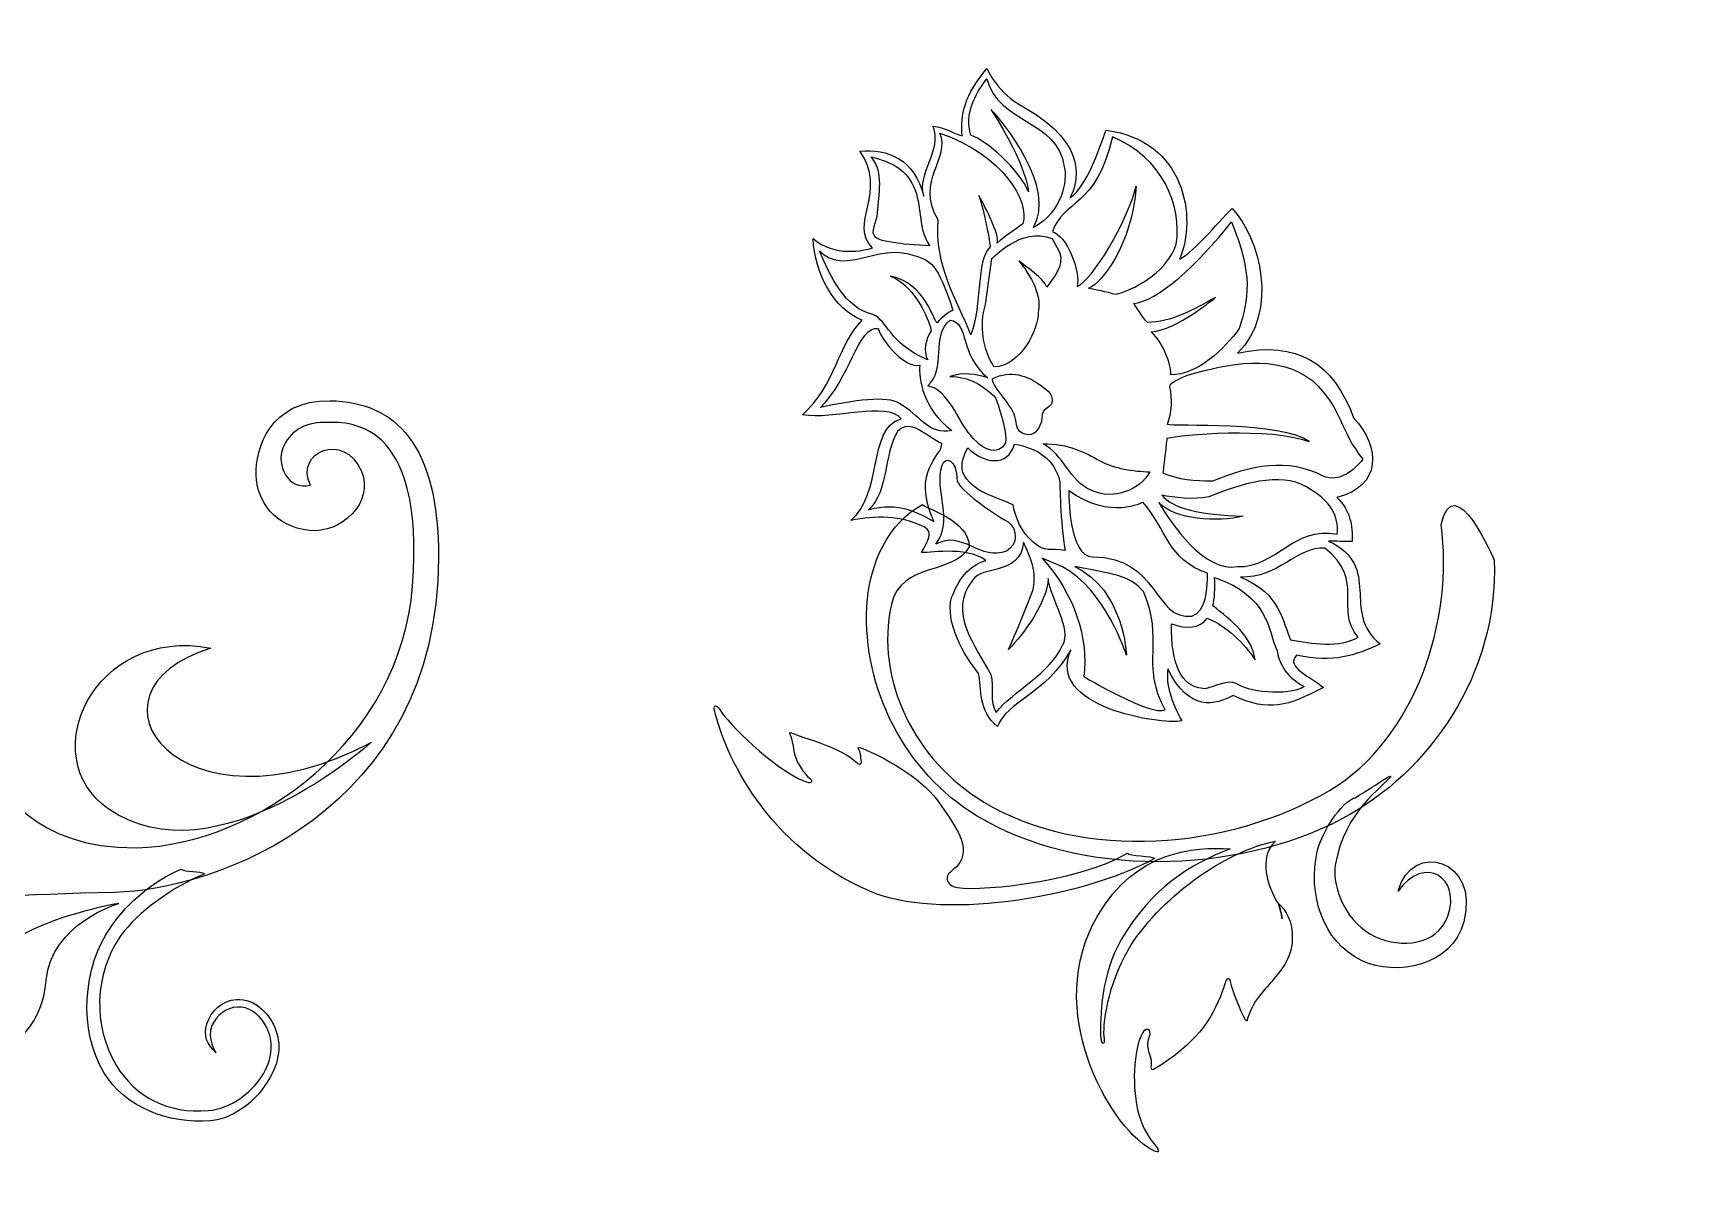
# Model space of a CAD drawing. Header units: millimetres. Extents: x -106 to 106, y -106 to 106.
# Drawn here: x -21.13 to 18.78, y 41.07 to 68.58 of the extents above; entities that cross this region are included whole.
import ezdxf

# ---------------------------------------------------------------- set-up
doc = ezdxf.new("R2010")
doc.units = ezdxf.units.MM
doc.header["$MEASUREMENT"] = 0
doc.layers.add('layer 1', color=7, linetype='Continuous')

msp = doc.modelspace()

# ---------------------------------------------------------------- linework, layer by layer
at = {"layer": 'layer 1', "color": 7}
for points, knots in [([(105.6569, -105.6569), (105.6569, -105.6569), (-106.0097, -105.6569), (-106.0097, -105.6569), (-106.0097, -105.6569), (-106.0097, -105.6569), (-106.0097, 106.0097), (-106.0097, 106.0097), (-106.0097, 106.0097), (-106.0097, 106.0097), (105.6569, 106.0097), (105.6569, 106.0097), (105.6569, 106.0097), (105.6569, 106.0097), (105.6569, -105.6569), (105.6569, -105.6569)], [0, 0, 0, 0, 0.2, 0.2, 0.2, 0.2, 0.4, 0.4, 0.4, 0.4, 0.6, 0.6, 0.6, 0.6, 1, 1, 1, 1]), ([(3.742, 65.3541), (3.5746, 66.5046), (2.1407, 66.3955), (1.8748, 67.4804), (1.8748, 67.4804), (1.5733, 67.0933), (1.337, 66.625), (1.4834, 66.1193), (1.4834, 66.1193), (1.8675, 65.9904), (2.6647, 65.2793), (2.8759, 64.7521), (2.8759, 64.7521), (2.8759, 64.7521), (2.8684, 65.3417), (1.9705, 66.737), (1.9705, 66.737), (2.2393, 66.4882), (3.5725, 64.8337), (2.9958, 63.8875), (2.9958, 63.8875), (3.7127, 64.2823), (3.8092, 65.0206), (3.742, 65.3541)], [0, 0, 0, 0, 0.1428571, 0.1428571, 0.1428571, 0.1428572, 0.2857143, 0.2857143, 0.2857143, 0.2857143, 0.4285714, 0.4285714, 0.4285714, 0.4285714, 0.5714286, 0.5714286, 0.5714286, 0.5714286, 0.7142857, 0.7142857, 0.7142857, 0.7142857, 1, 1, 1, 1]), ([(2.7412, 63.9812), (2.9035, 64.5243), (2.2868, 65.6226), (0.7379, 66.1687), (0.7379, 66.1687), (1.0218, 65.5475), (0.1291, 65.0404), (0.6952, 64.0782), (0.6952, 64.0782), (0.6142, 62.978), (1.1482, 62.125), (1.491, 61.3049), (1.491, 61.3049), (1.7697, 62.0666), (1.5992, 63.0629), (1.9533, 63.4214), (1.9533, 63.4214), (1.9613, 63.4848), (1.7993, 64.3175), (1.6839, 64.6609), (1.6839, 64.6609), (1.8441, 64.3543), (2.1838, 63.7344), (2.1238, 63.5153), (2.1238, 63.5153), (2.3202, 63.6915), (2.5359, 63.8231), (2.7412, 63.9812)], [0, 0, 0, 0, 0.25, 0.25, 0.25, 0.25, 0.375, 0.375, 0.375, 0.375, 0.5, 0.5, 0.5, 0.5, 0.625, 0.625, 0.625, 0.625, 0.75, 0.75, 0.75, 0.75, 0.875, 0.875, 0.875, 0.875, 1, 1, 1, 1]), ([(4.327, 62.4258), (4.6605, 62.5501), (5.3719, 63.4867), (5.477, 64.8878), (5.477, 64.8878), (5.2558, 64.0145), (4.4104, 62.6039), (4.0503, 62.4705), (4.0503, 62.4705), (4.1434, 62.817), (3.792, 63.7177), (3.4547, 63.7856), (3.4547, 63.7856), (3.7089, 64.5705), (4.5055, 64.3413), (4.9041, 66.0788), (4.9041, 66.0788), (6.1136, 65.5658), (6.5863, 64.4294), (6.4399, 63.4889), (6.4399, 63.4889), (6.2335, 62.8672), (5.5786, 62.4551), (5.0005, 62.2804), (5.0005, 62.2804), (4.8465, 62.3124), (4.6164, 62.3817), (4.327, 62.4258)], [0, 0, 0, 0, 0.25, 0.25, 0.25, 0.25, 0.375, 0.375, 0.375, 0.375, 0.5, 0.5, 0.5, 0.5, 0.625, 0.625, 0.625, 0.625, 0.75, 0.75, 0.75, 0.75, 0.875, 0.875, 0.875, 0.875, 1, 1, 1, 1]), ([(0.4998, 63.4453), (0.2105, 63.8534), (0.3141, 64.3328), (0.1443, 64.7879), (0.1443, 64.7879), (-0.0451, 65.2957), (-0.423, 65.469), (-0.9167, 65.5939), (-0.9167, 65.5939), (-0.588, 65.1991), (-0.7496, 64.6973), (-0.7627, 64.2463), (-0.7627, 64.2463), (-0.7689, 64.0257), (-0.9642, 63.7747), (-0.8023, 63.6496), (-0.8023, 63.6496), (-0.6431, 63.5271), (-0.3128, 63.5404), (-0.1264, 63.485), (-0.1264, 63.485), (-0.1264, 63.485), (0.4998, 63.4453), (0.4998, 63.4453)], [0, 0, 0, 0, 0.1428571, 0.1428571, 0.1428571, 0.1428572, 0.2857143, 0.2857143, 0.2857143, 0.2857143, 0.4285714, 0.4285714, 0.4285714, 0.4285714, 0.5714286, 0.5714286, 0.5714286, 0.5714286, 0.7142857, 0.7142857, 0.7142857, 0.7142857, 1, 1, 1, 1]), ([(3.1105, 61.8353), (3.1757, 62.182), (3.0616, 62.5653), (2.6454, 63.0886), (2.6454, 63.0886), (2.7936, 62.9554), (3.2583, 62.6557), (3.3169, 62.448), (3.3169, 62.448), (3.4847, 62.6876), (3.7431, 62.9556), (3.6273, 63.2989), (3.6273, 63.2989), (3.6273, 63.2989), (3.4485, 63.6226), (3.4485, 63.6226), (3.4485, 63.6226), (2.683, 63.9201), (2.0115, 63.1368), (1.995, 63.1427), (1.995, 63.1427), (1.995, 63.1427), (1.8434, 62.0317), (1.8434, 62.0317), (1.8434, 62.0317), (1.6805, 61.5376), (1.7835, 60.9401), (2.0453, 60.5272), (2.0453, 60.5272), (2.6923, 60.5387), (3.125, 61.4594), (3.1105, 61.8353)], [0, 0, 0, 0, 0.1111111, 0.1111111, 0.1111111, 0.1111111, 0.2222222, 0.2222222, 0.2222222, 0.2222222, 0.3333333, 0.3333333, 0.3333333, 0.3333333, 0.4444444, 0.4444444, 0.4444444, 0.4444445, 0.5555556, 0.5555556, 0.5555556, 0.5555556, 0.6666667, 0.6666667, 0.6666667, 0.6666667, 0.7777778, 0.7777778, 0.7777778, 0.7777778, 1, 1, 1, 1]), ([(7.963, 61.4529), (8.1807, 62.1409), (8.305, 62.7679), (7.7707, 64.024), (7.7707, 64.024), (6.9663, 62.9909), (5.9782, 62.0959), (5.4074, 62.0578), (5.4074, 62.0578), (5.4625, 62.0225), (5.6341, 61.7002), (5.7457, 61.6029), (5.7457, 61.6029), (6.3172, 61.6048), (6.8481, 61.9064), (7.3859, 62.202), (7.3859, 62.202), (7.3859, 62.202), (6.4595, 61.4146), (5.8332, 61.3755), (5.8332, 61.3755), (6.1611, 61.091), (6.3503, 60.4681), (6.3045, 60.3351), (6.3045, 60.3351), (6.9497, 60.3386), (7.5998, 60.9464), (7.963, 61.4529)], [0, 0, 0, 0, 0.25, 0.25, 0.25, 0.25, 0.375, 0.375, 0.375, 0.375, 0.5, 0.5, 0.5, 0.5, 0.625, 0.625, 0.625, 0.625, 0.75, 0.75, 0.75, 0.75, 0.875, 0.875, 0.875, 0.875, 1, 1, 1, 1]), ([(0.5308, 61.4002), (0.5126, 61.5325), (0.2125, 62.4547), (-0.4537, 62.7169), (-0.4537, 62.7169), (0.3978, 62.5415), (0.5736, 61.6465), (0.6741, 61.5952), (0.6741, 61.5952), (0.7968, 61.734), (0.9384, 61.8432), (1.0555, 61.8945), (1.0555, 61.8945), (0.6662, 63.0419), (0.5639, 63.0972), (-0.0154, 63.2521), (-0.0154, 63.2521), (-0.8123, 63.476), (-1.5582, 62.7253), (-2.1638, 63.3313), (-2.1638, 63.3313), (-1.9196, 62.7376), (-1.552, 61.9407), (-0.8795, 61.7965), (-0.8795, 61.7965), (-0.4902, 61.6205), (-0.5343, 61.1395), (0.4464, 60.6955), (0.4464, 60.6955), (0.3321, 60.9232), (0.3965, 61.18), (0.5308, 61.4002)], [0, 0, 0, 0, 0.1111111, 0.1111111, 0.1111111, 0.1111111, 0.2222222, 0.2222222, 0.2222222, 0.2222222, 0.3333333, 0.3333333, 0.3333333, 0.3333333, 0.4444444, 0.4444444, 0.4444444, 0.4444445, 0.5555556, 0.5555556, 0.5555556, 0.5555556, 0.6666667, 0.6666667, 0.6666667, 0.6666667, 0.7777778, 0.7777778, 0.7777778, 0.7777778, 1, 1, 1, 1]), ([(0.2552, 60.567), (-0.1026, 60.5019), (-0.6363, 61.114), (-0.7489, 61.4553), (-0.7489, 61.4553), (-1.235, 61.5314), (-1.4183, 60.2373), (-2.1431, 59.5477), (-2.1431, 59.5477), (-1.3632, 59.7265), (-0.5078, 59.8404), (-0.2314, 59.6454), (-0.2314, 59.6454), (0.2552, 59.3824), (0.4599, 58.8678), (1.0304, 58.9972), (1.0304, 58.9972), (0.3358, 59.485), (0.2191, 60.2655), (0.2552, 60.567)], [0, 0, 0, 0, 0.3333333, 0.3333333, 0.3333333, 0.3333333, 0.5, 0.5, 0.5, 0.5, 0.6666667, 0.6666667, 0.6666667, 0.6666667, 0.8333333, 0.8333333, 0.8333333, 0.8333333, 1, 1, 1, 1]), ([(2.3257, 58.6949), (2.3502, 58.9021), (2.2479, 59.3224), (2.0856, 59.783), (2.0856, 59.783), (1.799, 60.0681), (1.4483, 60.3031), (0.9797, 60.297), (0.9797, 60.297), (1.3136, 60.4139), (1.613, 60.3463), (1.8999, 60.2641), (1.8999, 60.2641), (1.2009, 60.8135), (1.4617, 61.5867), (0.9866, 61.659), (0.9866, 61.659), (0.5301, 61.3049), (0.9015, 60.4479), (0.4458, 60.0759), (0.4458, 60.0759), (0.4458, 60.0759), (0.6197, 60.0157), (0.6197, 60.0157), (0.6197, 60.0157), (1.1162, 59.698), (1.2099, 59.0821), (1.626, 58.7266), (1.626, 58.7266), (1.7807, 58.5476), (2.1511, 58.3644), (2.3257, 58.6949)], [0, 0, 0, 0, 0.1111111, 0.1111111, 0.1111111, 0.1111111, 0.2222222, 0.2222222, 0.2222222, 0.2222222, 0.3333333, 0.3333333, 0.3333333, 0.3333333, 0.4444444, 0.4444444, 0.4444444, 0.4444445, 0.5555556, 0.5555556, 0.5555556, 0.5555556, 0.6666667, 0.6666667, 0.6666667, 0.6666667, 0.7777778, 0.7777778, 0.7777778, 0.7777778, 1, 1, 1, 1]), ([(10.9423, 58.3006), (10.3917, 58.9791), (10.4568, 59.5126), (9.7351, 60.1887), (9.7351, 60.1887), (8.8866, 60.8812), (7.6491, 60.5959), (6.7368, 60.3334), (6.7368, 60.3334), (6.7368, 60.3334), (6.2315, 60.151), (6.2883, 60.0432), (6.2883, 60.0432), (6.3575, 59.7464), (6.3341, 59.4391), (6.2301, 59.14), (6.2301, 59.14), (6.3492, 59.0875), (9.0264, 59.2132), (9.6473, 58.7266), (9.6473, 58.7266), (8.7305, 59.0828), (6.505, 58.9021), (6.2256, 58.806), (6.2256, 58.806), (6.2256, 58.806), (6.1284, 57.9683), (6.1284, 57.9683), (6.1284, 57.9683), (6.486, 57.803), (6.8953, 57.7651), (7.3129, 57.7732), (7.3129, 57.7732), (8.2103, 58.1454), (9.1505, 58.3451), (9.9821, 57.8937), (9.9821, 57.8937), (10.3841, 57.7306), (10.7294, 58.0366), (10.9423, 58.3006)], [0, 0, 0, 0, 0.0909091, 0.0909091, 0.0909091, 0.0909091, 0.1818182, 0.1818182, 0.1818182, 0.1818182, 0.2727273, 0.2727273, 0.2727273, 0.2727273, 0.3636364, 0.3636364, 0.3636364, 0.3636364, 0.4545455, 0.4545455, 0.4545455, 0.4545455, 0.5454545, 0.5454545, 0.5454545, 0.5454546, 0.6363636, 0.6363636, 0.6363636, 0.6363636, 0.7272727, 0.7272727, 0.7272727, 0.7272727, 0.8181818, 0.8181818, 0.8181818, 0.8181818, 1, 1, 1, 1]), ([(2.0109, 60.2407), (1.9519, 60.1201), (2.4673, 59.628), (2.55, 59.3326), (2.55, 59.3326), (2.6013, 59.1503), (2.5672, 58.9612), (2.7984, 58.9033), (2.7984, 58.9033), (3.0144, 58.8491), (3.1215, 59.0112), (3.1787, 59.1736), (3.1787, 59.1736), (3.2101, 59.2613), (3.1894, 59.3601), (3.229, 59.4401), (3.229, 59.4401), (3.2769, 59.5378), (3.414, 59.5591), (3.4388, 59.6532), (3.4388, 59.6532), (3.5067, 59.9124), (3.2318, 60.0309), (3.1484, 60.0947), (3.1484, 60.0947), (2.878, 60.3034), (2.4405, 60.4757), (2.0109, 60.2407)], [0, 0, 0, 0, 0.125, 0.125, 0.125, 0.125, 0.25, 0.25, 0.25, 0.25, 0.375, 0.375, 0.375, 0.375, 0.5, 0.5, 0.5, 0.5, 0.625, 0.625, 0.625, 0.625, 0.75, 0.75, 0.75, 0.75, 1, 1, 1, 1]), ([(0.7861, 58.6787), (0.8054, 58.36), (0.0361, 58.0729), (0.5949, 56.7994), (0.5949, 56.7994), (0.2266, 57.0011), (-0.2421, 57.2931), (-0.9794, 57.085), (-0.9794, 57.085), (-0.4888, 57.5305), (-0.6218, 58.4291), (-0.278, 58.9717), (-0.278, 58.9717), (0.0244, 59.3136), (0.4592, 58.8186), (0.7861, 58.6787)], [0, 0, 0, 0, 0.2, 0.2, 0.2, 0.2, 0.4, 0.4, 0.4, 0.4, 0.6, 0.6, 0.6, 0.6, 1, 1, 1, 1]), ([(3.2345, 58.6696), (3.7193, 58.4236), (3.8657, 57.7794), (4.379, 57.5535), (4.379, 57.5535), (4.9609, 57.2972), (5.5683, 57.5726), (5.8063, 57.9944), (5.8063, 57.9944), (5.4022, 58.0159), (4.9588, 58.0657), (4.5864, 58.2734), (4.5864, 58.2734), (4.266, 58.451), (3.8237, 58.6894), (3.2345, 58.6696)], [0, 0, 0, 0, 0.2, 0.2, 0.2, 0.2, 0.4, 0.4, 0.4, 0.4, 0.6, 0.6, 0.6, 0.6, 1, 1, 1, 1]), ([(1.1599, 57.7675), (1.1486, 58.3464), (0.8492, 58.3644), (0.7951, 58.1562), (0.7951, 58.1562), (0.598, 57.5255), (1.0879, 56.8454), (0.6435, 56.2496), (0.6435, 56.2496), (1.264, 56.6155), (1.7397, 55.8206), (2.3437, 56.0866), (2.3437, 56.0866), (2.6375, 56.2393), (2.6072, 56.6316), (2.3884, 56.791), (2.3884, 56.791), (1.9154, 57.0554), (1.2647, 57.5336), (1.1599, 57.7675)], [0, 0, 0, 0, 0.3333333, 0.3333333, 0.3333333, 0.3333333, 0.5, 0.5, 0.5, 0.5, 0.6666667, 0.6666667, 0.6666667, 0.6666667, 0.8333333, 0.8333333, 0.8333333, 0.8333333, 1, 1, 1, 1]), ([(3.6321, 57.7606), (3.5122, 58.3127), (3.0792, 58.5747), (2.5414, 58.6647), (2.5414, 58.6647), (2.3777, 58.1061), (1.7924, 58.1979), (1.4186, 58.5728), (1.4186, 58.5728), (1.3012, 58.3912), (1.2436, 58.1976), (1.295, 57.9849), (1.295, 57.9849), (1.5134, 57.4889), (2.0959, 57.4092), (2.509, 57.1997), (2.509, 57.1997), (2.5703, 56.8645), (2.7033, 56.5583), (2.9803, 56.309), (2.9803, 56.309), (3.3041, 56.0243), (3.3782, 56.1765), (3.7623, 56.102), (3.7623, 56.102), (3.6449, 56.7863), (3.6321, 57.7606), (3.6321, 57.7606)], [0, 0, 0, 0, 0.25, 0.25, 0.25, 0.25, 0.375, 0.375, 0.375, 0.375, 0.5, 0.5, 0.5, 0.5, 0.625, 0.625, 0.625, 0.625, 0.75, 0.75, 0.75, 0.75, 0.875, 0.875, 0.875, 0.875, 1, 1, 1, 1]), ([(7.9158, 55.7135), (7.1292, 55.5607), (6.3262, 56.7332), (6.0206, 57.2602), (6.0206, 57.2602), (6.3796, 56.8438), (7.462, 56.7741), (8.0556, 56.9265), (8.0556, 56.9265), (7.0262, 56.9581), (6.3565, 57.1114), (6.095, 57.4321), (6.095, 57.4321), (6.3786, 57.3804), (6.8588, 57.3168), (7.2278, 57.3937), (7.2278, 57.3937), (7.9812, 57.7108), (8.952, 57.9944), (9.5711, 57.6416), (9.5711, 57.6416), (10.1888, 57.2888), (10.3559, 56.9302), (10.3266, 56.4959), (10.3266, 56.4959), (9.2583, 56.6995), (8.8525, 55.6772), (7.9158, 55.7135)], [0, 0, 0, 0, 0.25, 0.25, 0.25, 0.25, 0.375, 0.375, 0.375, 0.375, 0.5, 0.5, 0.5, 0.5, 0.625, 0.625, 0.625, 0.625, 0.75, 0.75, 0.75, 0.75, 0.875, 0.875, 0.875, 0.875, 1, 1, 1, 1]), ([(5.6358, 57.264), (6.2108, 56.6208), (6.2315, 55.8766), (7.1988, 55.5521), (7.1988, 55.5521), (7.204, 55.2615), (7.1751, 54.614), (6.8157, 54.5188), (6.8157, 54.5188), (5.9004, 54.4011), (6.0385, 55.9338), (4.4317, 55.9485), (4.4317, 55.9485), (3.8371, 55.9223), (3.8505, 57.537), (3.8505, 57.537), (3.8505, 57.537), (4.8717, 56.8204), (5.6358, 57.264), (5.6358, 57.264)], [0, 0, 0, 0, 0.1666667, 0.1666667, 0.1666667, 0.1666667, 0.3333333, 0.3333333, 0.3333333, 0.3333333, 0.5, 0.5, 0.5, 0.5, 0.6666667, 0.6666667, 0.6666667, 0.6666667, 1, 1, 1, 1]), ([(2.9876, 55.1634), (2.8325, 54.7151), (2.3943, 53.7088), (2.3943, 53.7088), (2.3943, 53.7088), (2.7739, 54.1053), (3.32, 54.8399), (3.3544, 55.4245), (3.3544, 55.4245), (3.404, 54.9408), (3.9384, 54.2018), (3.7003, 53.8156), (3.7003, 53.8156), (3.3999, 53.1304), (2.4932, 52.7047), (2.0963, 52.1947), (2.0963, 52.1947), (1.9285, 52.4548), (2.0487, 52.7935), (1.9702, 53.1099), (1.9702, 53.1099), (1.6023, 53.8022), (0.9146, 54.5973), (1.5354, 55.3909), (1.5354, 55.3909), (1.7459, 55.7581), (2.6702, 55.4725), (2.7591, 56.3006), (2.7591, 56.3006), (2.8639, 56.0301), (3.0947, 55.6922), (2.9876, 55.1634)], [0, 0, 0, 0, 0.1111111, 0.1111111, 0.1111111, 0.1111111, 0.2222222, 0.2222222, 0.2222222, 0.2222222, 0.3333333, 0.3333333, 0.3333333, 0.3333333, 0.4444444, 0.4444444, 0.4444444, 0.4444445, 0.5555556, 0.5555556, 0.5555556, 0.5555556, 0.6666667, 0.6666667, 0.6666667, 0.6666667, 0.7777778, 0.7777778, 0.7777778, 0.7777778, 1, 1, 1, 1]), ([(5.6485, 55.1087), (6.1732, 53.9689), (5.5679, 53.3471), (6.1777, 52.2548), (6.1777, 52.2548), (5.8201, 52.1013), (4.2099, 53.0623), (4.2099, 53.0623), (4.2099, 53.0623), (4.3428, 53.9438), (3.9746, 55.0943), (3.2049, 55.914), (3.2049, 55.914), (3.2049, 55.914), (3.6952, 55.7042), (3.6952, 55.7042), (3.6952, 55.7042), (4.7308, 55.1764), (5.2403, 53.5772), (5.2403, 53.5772), (5.2403, 53.5772), (5.2403, 53.5772), (5.1831, 55.1465), (3.9976, 55.7135), (3.9976, 55.7135), (5.1059, 55.5061), (5.3457, 55.461), (5.6485, 55.1087)], [0, 0, 0, 0, 0.25, 0.25, 0.25, 0.25, 0.375, 0.375, 0.375, 0.375, 0.5, 0.5, 0.5, 0.5, 0.625, 0.625, 0.625, 0.625, 0.75, 0.75, 0.75, 0.75, 0.875, 0.875, 0.875, 0.875, 1, 1, 1, 1]), ([(10.0269, 56.1602), (11.027, 55.3573), (10.2419, 54.6972), (10.8313, 54.0139), (10.8313, 54.0139), (10.3735, 53.7322), (9.6986, 53.8642), (9.197, 53.9458), (9.197, 53.9458), (9.0068, 54.378), (8.9613, 55.0646), (7.9936, 55.4612), (7.9936, 55.4612), (8.9086, 55.4248), (9.3558, 56.201), (10.0269, 56.1602)], [0, 0, 0, 0, 0.2, 0.2, 0.2, 0.2, 0.4, 0.4, 0.4, 0.4, 0.6, 0.6, 0.6, 0.6, 1, 1, 1, 1]), ([(7.8889, 52.8966), (8.119, 52.7013), (9.1336, 52.5649), (9.5253, 52.8193), (9.5253, 52.8193), (9.0361, 53.0928), (8.9228, 53.4253), (8.8728, 53.6787), (8.8728, 53.6787), (8.6447, 54.183), (8.6981, 54.9894), (7.368, 55.4527), (7.368, 55.4527), (7.3838, 55.168), (7.3673, 54.9423), (7.3235, 54.7668), (7.3235, 54.7668), (7.7817, 54.4138), (8.2644, 54.0304), (8.3426, 53.4675), (8.3426, 53.4675), (8.0794, 53.8506), (7.6698, 54.2805), (7.1905, 54.4653), (7.1905, 54.4653), (7.0056, 54.2128), (6.6934, 54.2034), (6.3248, 54.3319), (6.3248, 54.3319), (6.3141, 53.345), (6.5611, 52.8191), (7.0824, 52.7719), (7.0824, 52.7719), (7.1919, 52.7197), (7.6498, 53.0103), (7.8889, 52.8966)], [0, 0, 0, 0, 0.1, 0.1, 0.1, 0.1, 0.2, 0.2, 0.2, 0.2, 0.3, 0.3, 0.3, 0.3, 0.4, 0.4, 0.4, 0.4, 0.5, 0.5, 0.5, 0.5, 0.6, 0.6, 0.6, 0.6, 0.7, 0.7, 0.7, 0.7, 0.8, 0.8, 0.8, 0.8, 1, 1, 1, 1])]:
    msp.add_open_spline(points, degree=3, knots=knots, dxfattribs=at)
at = {"layer": 'layer 1'}
msp.add_open_spline([(3.9029, 53.7038), (3.2718, 52.3237), (6.0564, 51.8919), (6.578, 51.989), (6.578, 51.989), (6.32, 52.4544), (6.188, 52.868), (6.2373, 53.2479), (6.2373, 53.2479), (6.7379, 52.1899), (7.4035, 52.3792), (7.8151, 52.6012), (7.8151, 52.6012), (8.6875, 52.1974), (9.1184, 52.3478), (9.9966, 52.7928), (9.9966, 52.7928), (9.7224, 53.042), (9.0574, 53.2854), (9.3427, 53.5781), (9.3427, 53.5781), (10.2357, 53.3734), (10.7621, 53.5731), (11.3598, 53.8459), (11.3598, 53.8459), (10.3948, 54.6209), (11.4346, 55.7042), (10.1148, 56.3283), (10.1148, 56.3283), (10.2836, 56.3305), (10.4958, 56.3083), (10.6849, 56.3212), (10.6849, 56.3212), (10.7087, 56.6923), (10.6233, 57.0962), (10.3139, 57.3811), (10.3139, 57.3811), (11.3936, 57.6481), (11.3801, 58.5862), (10.7214, 59.2994), (10.7214, 59.2994), (10.2343, 60.6281), (9.361, 61.1699), (7.9216, 60.8621), (7.9216, 60.8621), (8.9303, 61.8503), (8.4608, 63.6477), (7.7903, 64.3492), (7.7903, 64.3492), (7.5998, 64.1781), (6.8536, 63.2783), (6.5195, 63.1288), (6.5195, 63.1288), (6.9508, 64.1213), (6.6614, 65.9942), (4.7552, 66.2352), (4.7552, 66.2352), (4.7535, 66.327), (4.3546, 64.8806), (3.877, 64.6094), (3.877, 64.6094), (4.0411, 64.9126), (4.4014, 65.8796), (2.7646, 66.7959), (2.7646, 66.7959), (2.7646, 66.7959), (2.1838, 67.0654), (1.8741, 67.7229), (1.8741, 67.7229), (1.3408, 67.0899), (1.2267, 66.6193), (1.2815, 66.1024), (1.2815, 66.1024), (1.0524, 66.1477), (0.8698, 66.3134), (0.5815, 66.3337), (0.5815, 66.3337), (0.8054, 65.7468), (0.1874, 65.2098), (0.351, 64.6467), (0.351, 64.6467), (0.1346, 65.5339), (-0.5188, 65.8014), (-1.1913, 65.7324), (-1.1913, 65.7324), (-0.493, 64.7912), (-1.4803, 63.9358), (-0.8829, 63.4026), (-0.8829, 63.4026), (-1.0748, 63.328), (-1.8069, 63.1735), (-2.3178, 63.6242), (-2.3178, 63.6242), (-2.2827, 62.7825), (-1.8141, 61.9224), (-1.1365, 61.6546), (-1.1365, 61.6546), (-1.7301, 61.057), (-1.7539, 60.1186), (-2.5738, 59.3734), (-2.5738, 59.3734), (-1.8382, 59.2394), (-0.527, 59.7079), (-0.1963, 59.279), (-0.1963, 59.279), (-1.0056, 59.0515), (-0.6235, 57.4688), (-1.4087, 56.8268), (-1.4087, 56.8268), (-0.7968, 56.9431), (-0.2191, 56.9508), (0.3613, 56.6697), (0.3613, 56.6697), (0.598, 56.5467), (0.4388, 56.3099), (0.2979, 56.0556), (0.2979, 56.0556), (0.3889, 56.0206), (1.3625, 56.2251), (1.8524, 55.8606), (1.8524, 55.8606), (1.4121, 55.7264), (1.2023, 55.4102), (1.0231, 54.9656), (1.0231, 54.9656), (0.8602, 54.3649), (1.3273, 53.5584), (1.6749, 53.1352), (1.6749, 53.1352), (1.7511, 52.78), (1.6584, 52.2229), (2.1342, 51.8585), (2.1342, 51.8585), (2.3257, 52.4314), (3.3207, 52.6584), (3.9029, 53.7038)], degree=3, knots=[0, 0, 0, 0, 0.0285714, 0.0285714, 0.0285714, 0.0285714, 0.0571429, 0.0571429, 0.0571429, 0.0571429, 0.0857143, 0.0857143, 0.0857143, 0.0857143, 0.1142857, 0.1142857, 0.1142857, 0.1142857, 0.1428571, 0.1428571, 0.1428571, 0.1428572, 0.1714286, 0.1714286, 0.1714286, 0.1714286, 0.2, 0.2, 0.2, 0.2, 0.2285714, 0.2285714, 0.2285714, 0.2285714, 0.2571429, 0.2571429, 0.2571429, 0.2571429, 0.2857143, 0.2857143, 0.2857143, 0.2857143, 0.3142857, 0.3142857, 0.3142857, 0.3142857, 0.3428571, 0.3428571, 0.3428571, 0.3428572, 0.3714286, 0.3714286, 0.3714286, 0.3714286, 0.4, 0.4, 0.4, 0.4, 0.4285714, 0.4285714, 0.4285714, 0.4285714, 0.4571429, 0.4571429, 0.4571429, 0.4571429, 0.4857143, 0.4857143, 0.4857143, 0.4857143, 0.5142857, 0.5142857, 0.5142857, 0.5142857, 0.5428571, 0.5428571, 0.5428571, 0.5428572, 0.5714286, 0.5714286, 0.5714286, 0.5714286, 0.6, 0.6, 0.6, 0.6, 0.6285714, 0.6285714, 0.6285714, 0.6285714, 0.6571429, 0.6571429, 0.6571429, 0.6571429, 0.6857143, 0.6857143, 0.6857143, 0.6857143, 0.7142857, 0.7142857, 0.7142857, 0.7142857, 0.7428571, 0.7428571, 0.7428571, 0.7428572, 0.7714286, 0.7714286, 0.7714286, 0.7714286, 0.8, 0.8, 0.8, 0.8, 0.8285714, 0.8285714, 0.8285714, 0.8285714, 0.8571429, 0.8571429, 0.8571429, 0.8571429, 0.8857143, 0.8857143, 0.8857143, 0.8857143, 0.9142857, 0.9142857, 0.9142857, 0.9142857, 0.9428571, 0.9428571, 0.9428571, 0.9428572, 1, 1, 1, 1], dxfattribs=at)
at = {"layer": 'layer 1', "color": 250}
for points, knots in [([(-13.9662, 59.7126), (-15.4235, 59.7357), (-15.7749, 58.5447), (-15.7556, 57.9197), (-15.7556, 57.9197), (-15.7366, 57.3045), (-15.3063, 56.6699), (-14.4623, 56.5817), (-14.4623, 56.5817), (-13.7123, 56.5031), (-12.8951, 57.2549), (-13.2131, 58.01), (-13.2131, 58.01), (-13.6268, 58.9936), (-14.8375, 58.4662), (-14.4447, 57.68), (-14.4447, 57.68), (-14.9939, 57.5291), (-15.2671, 58.1929), (-15.111, 58.5695), (-15.111, 58.5695), (-14.9549, 58.9547), (-14.6046, 59.1907), (-14.1054, 59.1907), (-14.1054, 59.1907), (-13.5824, 59.1907), (-11.6673, 59.355), (-11.9798, 55.2402), (-11.9798, 55.2402), (-12.2598, 51.5474), (-15.7494, 48.9956), (-18.634, 48.9329), (-18.634, 48.9329), (-21.1427, 48.8791), (-21.9657, 50.5245), (-21.9995, 50.4983), (-21.9995, 50.4983), (-21.8341, 50.0766), (-21.8017, 49.6336), (-21.8878, 49.215), (-21.8878, 49.215), (-21.9654, 49.8548), (-22.5707, 49.8741), (-22.7867, 49.6191), (-22.7867, 49.6191), (-23.8564, 50.5824), (-24.3476, 51.7506), (-24.1678, 52.2643), (-24.1678, 52.2643), (-24.7424, 51.5594), (-24.6667, 50.9555), (-24.3866, 50.3178), (-24.3866, 50.3178), (-25.3047, 51.0785), (-26.1639, 50.2193), (-26.9711, 50.2451), (-26.9711, 50.2451), (-26.6586, 49.3077), (-25.5652, 49.0479), (-24.8651, 49.1885), (-24.8651, 49.1885), (-25.6626, 48.9635), (-25.8752, 48.3069), (-26.0089, 47.4849), (-26.0089, 47.4849), (-25.4456, 48.2856), (-24.429, 48.7658), (-23.1491, 48.8109), (-23.1491, 48.8109), (-23.2345, 48.4485), (-22.5903, 48.0189), (-22.2478, 48.4044), (-22.2478, 48.4044), (-22.4456, 48.1302), (-22.7078, 47.8859), (-23.0516, 47.703), (-23.0516, 47.703), (-23.0533, 47.6947), (-23.0571, 47.6878), (-23.0581, 47.6796), (-23.0581, 47.6796), (-23.0581, 47.6796), (-21.4427, 47.8077), (-19.1576, 47.8542), (-19.1576, 47.8542), (-16.7905, 47.9018), (-11.3751, 49.7762), (-11.3531, 55.9161), (-11.3531, 55.9161), (-11.3434, 58.6684), (-12.3997, 59.6874), (-13.9662, 59.7126)], [0, 0, 0, 0, 0.0416667, 0.0416667, 0.0416667, 0.0416667, 0.0833333, 0.0833333, 0.0833333, 0.0833333, 0.125, 0.125, 0.125, 0.125, 0.1666667, 0.1666667, 0.1666667, 0.1666667, 0.2083333, 0.2083333, 0.2083333, 0.2083333, 0.25, 0.25, 0.25, 0.25, 0.2916667, 0.2916667, 0.2916667, 0.2916667, 0.3333333, 0.3333333, 0.3333333, 0.3333333, 0.375, 0.375, 0.375, 0.375, 0.4166667, 0.4166667, 0.4166667, 0.4166667, 0.4583333, 0.4583333, 0.4583333, 0.4583333, 0.5, 0.5, 0.5, 0.5, 0.5416667, 0.5416667, 0.5416667, 0.5416667, 0.5833333, 0.5833333, 0.5833333, 0.5833333, 0.625, 0.625, 0.625, 0.625, 0.6666667, 0.6666667, 0.6666667, 0.6666667, 0.7083333, 0.7083333, 0.7083333, 0.7083333, 0.75, 0.75, 0.75, 0.75, 0.7916667, 0.7916667, 0.7916667, 0.7916667, 0.8333333, 0.8333333, 0.8333333, 0.8333333, 0.875, 0.875, 0.875, 0.875, 0.9166667, 0.9166667, 0.9166667, 0.9166667, 1, 1, 1, 1]), ([(12.8291, 56.7276), (13.1513, 54.4728), (12.2218, 51.5427), (10.1416, 50.3151), (10.1416, 50.3151), (7.7108, 48.8802), (4.1809, 48.5935), (1.8007, 50.0343), (1.8007, 50.0343), (0.1274, 51.0476), (-0.8299, 52.9824), (-0.4302, 54.7949), (-0.4302, 54.7949), (-0.2001, 55.8387), (1.0731, 55.493), (1.4489, 56.1908), (1.4489, 56.1908), (1.4489, 56.8349), (0.3603, 57.1257), (0.3217, 57.2106), (0.3217, 57.2106), (-0.484, 56.7813), (-0.9663, 55.8096), (-1.0207, 54.7415), (-1.0207, 54.7415), (-1.1207, 52.7885), (-0.1192, 50.7591), (1.6378, 49.6954), (1.6378, 49.6954), (4.0944, 48.2087), (7.8627, 48.2668), (10.4372, 49.626), (10.4372, 49.626), (12.538, 50.7347), (14.223, 53.1304), (14.1135, 55.8703), (14.1135, 55.8703), (14.1135, 55.8703), (13.1513, 58.1235), (12.8291, 56.7276)], [0, 0, 0, 0, 0.0909091, 0.0909091, 0.0909091, 0.0909091, 0.1818182, 0.1818182, 0.1818182, 0.1818182, 0.2727273, 0.2727273, 0.2727273, 0.2727273, 0.3636364, 0.3636364, 0.3636364, 0.3636364, 0.4545455, 0.4545455, 0.4545455, 0.4545455, 0.5454545, 0.5454545, 0.5454545, 0.5454546, 0.6363636, 0.6363636, 0.6363636, 0.6363636, 0.7272727, 0.7272727, 0.7272727, 0.7272727, 0.8181818, 0.8181818, 0.8181818, 0.8181818, 1, 1, 1, 1]), ([(-12.9795, 51.4705), (-17.5836, 49.0486), (-20.2494, 52.6956), (-16.8415, 53.746), (-16.8415, 53.746), (-19.6792, 54.2907), (-21.1134, 51.1184), (-19.3216, 49.8734), (-19.3216, 49.8734), (-16.7374, 48.0785), (-12.9795, 51.4705), (-12.9795, 51.4705)], [0, 0, 0, 0, 0.25, 0.25, 0.25, 0.25, 0.5, 0.5, 0.5, 0.5, 1, 1, 1, 1]), ([(1.0817, 47.991), (0.957, 48.0429), (0.8778, 48.1403), (0.926, 48.2566), (0.926, 48.2566), (0.9739, 48.3717), (1.1765, 48.4492), (1.2591, 48.6474), (1.2591, 48.6474), (1.3976, 48.9827), (1.2085, 49.3582), (0.668, 50.0918), (0.668, 50.0918), (0.2566, 50.6494), (-0.6507, 51.13), (-1.1207, 51.3248), (-1.1207, 51.3248), (-1.1937, 51.3548), (-1.266, 51.365), (-1.2195, 51.3135), (-1.2195, 51.3135), (-1.173, 51.2623), (-1.1578, 51.0489), (-1.1468, 50.9931), (-1.1468, 50.9931), (-1.1365, 50.9365), (-1.2185, 50.9257), (-1.2936, 51.0089), (-1.2936, 51.0089), (-1.3714, 51.0917), (-1.6378, 51.2547), (-1.9223, 51.3724), (-1.9223, 51.3724), (-2.2079, 51.4905), (-2.6427, 51.6185), (-2.8397, 51.7003), (-2.8397, 51.7003), (-2.8838, 51.7186), (-2.9028, 51.7143), (-2.8628, 51.645), (-2.8628, 51.645), (-2.8218, 51.5777), (-2.7788, 51.2694), (-2.7416, 51.131), (-2.7416, 51.131), (-2.7071, 51.0001), (-2.5249, 50.7057), (-2.3674, 50.5693), (-2.3674, 50.5693), (-2.3054, 50.5162), (-2.3843, 50.4765), (-2.5266, 50.5355), (-2.5266, 50.5355), (-3.2955, 50.854), (-4.3638, 51.9265), (-4.5785, 52.2764), (-4.5785, 52.2764), (-4.6339, 52.3666), (-4.7301, 52.4069), (-4.6942, 52.2467), (-4.6942, 52.2467), (-4.4606, 51.2167), (-3.4674, 48.9694), (-0.9515, 47.8816), (-0.9515, 47.8816), (0.668, 47.1814), (4.0376, 47.6625), (5.9197, 48.6695), (5.9197, 48.6695), (5.8873, 48.7362), (5.2937, 48.7319), (5.2634, 48.8009), (5.2634, 48.8009), (3.9945, 48.0566), (1.41, 47.8552), (1.0817, 47.991)], [0, 0, 0, 0, 0.05, 0.05, 0.05, 0.05, 0.1, 0.1, 0.1, 0.1, 0.15, 0.15, 0.15, 0.15, 0.2, 0.2, 0.2, 0.2, 0.25, 0.25, 0.25, 0.25, 0.3, 0.3, 0.3, 0.3, 0.35, 0.35, 0.35, 0.35, 0.4, 0.4, 0.4, 0.4, 0.45, 0.45, 0.45, 0.45, 0.5, 0.5, 0.5, 0.5, 0.55, 0.55, 0.55, 0.55, 0.6, 0.6, 0.6, 0.6, 0.65, 0.65, 0.65, 0.65, 0.7, 0.7, 0.7, 0.7, 0.75, 0.75, 0.75, 0.75, 0.8, 0.8, 0.8, 0.8, 0.85, 0.85, 0.85, 0.85, 0.9, 0.9, 0.9, 0.9, 1, 1, 1, 1]), ([(11.7911, 47.8811), (12.4268, 48.7828), (13.3314, 48.2089), (12.99, 47.2796), (12.99, 47.2796), (12.7289, 46.5688), (11.8766, 46.5032), (11.2475, 46.7844), (11.2475, 46.7844), (10.5819, 47.0806), (10.185, 47.9347), (10.2791, 48.5139), (10.2791, 48.5139), (10.4941, 49.8293), (11.4315, 50.3783), (11.6206, 50.6616), (11.6206, 50.6616), (11.5927, 50.6968), (10.7331, 50.0841), (10.7087, 50.1247), (10.7087, 50.1247), (10.306, 49.9106), (9.9142, 49.1795), (9.8391, 48.835), (9.8391, 48.835), (9.6235, 47.8386), (9.9501, 46.6644), (10.9233, 46.2059), (10.9233, 46.2059), (11.7433, 45.8209), (13.1003, 46.0721), (13.38, 47.1485), (13.38, 47.1485), (13.769, 48.6483), (12.1312, 49.1315), (11.7911, 47.8811)], [0, 0, 0, 0, 0.1, 0.1, 0.1, 0.1, 0.2, 0.2, 0.2, 0.2, 0.3, 0.3, 0.3, 0.3, 0.4, 0.4, 0.4, 0.4, 0.5, 0.5, 0.5, 0.5, 0.6, 0.6, 0.6, 0.6, 0.7, 0.7, 0.7, 0.7, 0.8, 0.8, 0.8, 0.8, 1, 1, 1, 1]), ([(5.2871, 46.4739), (4.8014, 45.6449), (4.6519, 44.6351), (4.7094, 44.3168), (4.7094, 44.3168), (4.7349, 44.175), (4.6274, 44.1985), (4.6219, 44.3218), (4.6219, 44.3218), (4.6002, 44.8637), (4.6309, 45.8902), (5.117, 46.7177), (5.117, 46.7177), (5.8411, 47.9538), (6.7899, 48.5419), (7.7449, 48.9077), (7.7449, 48.9077), (6.8664, 48.9546), (5.4721, 48.87), (4.5478, 47.2959), (4.5478, 47.2959), (3.2101, 45.0146), (4.8265, 42.2492), (5.7884, 41.6847), (5.7884, 41.6847), (5.95, 41.5897), (6.0695, 41.5473), (5.9882, 41.6847), (5.9882, 41.6847), (5.9072, 41.8244), (5.7123, 41.9383), (5.5417, 42.4981), (5.5417, 42.4981), (5.3629, 43.0924), (5.4039, 44.0829), (5.6361, 44.4787), (5.6361, 44.4787), (5.6637, 44.5257), (5.7257, 44.5705), (5.7677, 44.5466), (5.7677, 44.5466), (5.8067, 44.523), (5.8259, 44.448), (5.7977, 44.3831), (5.7977, 44.3831), (5.7043, 44.175), (5.8005, 43.9556), (5.838, 43.8359), (5.838, 43.8359), (5.8728, 43.7246), (5.7853, 43.5143), (5.9124, 43.5932), (5.9124, 43.5932), (6.045, 43.675), (6.8423, 44.1306), (7.277, 44.8718), (7.277, 44.8718), (7.4245, 45.1212), (7.6022, 45.5784), (7.6215, 45.6742), (7.6215, 45.6742), (7.6426, 45.7708), (7.7287, 45.8108), (7.7504, 45.7077), (7.7504, 45.7077), (7.8124, 45.4042), (8.0897, 44.777), (8.1431, 44.7452), (8.1431, 44.7452), (8.2572, 45.2335), (8.632, 45.5608), (8.7736, 45.7413), (8.7736, 45.7413), (8.9331, 45.9417), (9.2231, 46.2219), (9.2411, 46.7237), (9.2411, 46.7237), (9.258, 47.1721), (9.0785, 47.425), (8.9069, 47.5857), (8.9069, 47.5857), (8.9451, 47.4675), (8.9765, 47.3452), (8.9968, 47.2134), (8.9968, 47.2134), (8.9765, 47.3452), (8.9451, 47.4675), (8.9069, 47.5857), (8.9069, 47.5857), (8.8449, 47.642), (8.2982, 48.5965), (8.8377, 49.092), (8.8377, 49.092), (7.6064, 48.8574), (5.9948, 47.6802), (5.2871, 46.4739)], [0, 0, 0, 0, 0.04, 0.04, 0.04, 0.04, 0.08, 0.08, 0.08, 0.08, 0.12, 0.12, 0.12, 0.12, 0.16, 0.16, 0.16, 0.16, 0.2, 0.2, 0.2, 0.2, 0.24, 0.24, 0.24, 0.24, 0.28, 0.28, 0.28, 0.28, 0.32, 0.32, 0.32, 0.32, 0.36, 0.36, 0.36, 0.36, 0.4, 0.4, 0.4, 0.4, 0.44, 0.44, 0.44, 0.44, 0.48, 0.48, 0.48, 0.48, 0.52, 0.52, 0.52, 0.52, 0.56, 0.56, 0.56, 0.56, 0.6, 0.6, 0.6, 0.6, 0.64, 0.64, 0.64, 0.64, 0.68, 0.68, 0.68, 0.68, 0.72, 0.72, 0.72, 0.72, 0.76, 0.76, 0.76, 0.76, 0.8, 0.8, 0.8, 0.8, 0.84, 0.84, 0.84, 0.84, 0.88, 0.88, 0.88, 0.88, 0.92, 0.92, 0.92, 0.92, 1, 1, 1, 1]), ([(-16.23, 45.2713), (-16.569, 45.2466), (-16.8384, 45.0056), (-16.939, 44.6829), (-16.939, 44.6829), (-17.022, 44.4124), (-16.9497, 44.1928), (-16.7209, 43.9842), (-16.7209, 43.9842), (-16.7209, 43.9842), (-16.9517, 44.3399), (-16.8208, 44.6404), (-16.8208, 44.6404), (-16.7147, 44.8818), (-16.4725, 45.0706), (-16.2072, 45.0901), (-16.2072, 45.0901), (-15.9468, 45.1076), (-15.7056, 44.9538), (-15.531, 44.6566), (-15.531, 44.6566), (-15.3429, 44.3358), (-15.3418, 43.9544), (-15.5261, 43.5776), (-15.5261, 43.5776), (-15.7869, 43.0492), (-16.3681, 42.6325), (-16.9107, 42.591), (-16.9107, 42.591), (-17.8733, 42.5171), (-18.6595, 42.9069), (-19.1276, 43.6872), (-19.1276, 43.6872), (-19.6888, 44.6286), (-19.6699, 45.8881), (-19.0129, 46.8148), (-19.0129, 46.8148), (-18.6353, 47.3493), (-17.7606, 47.9982), (-16.9993, 48.2995), (-16.9993, 48.2995), (-17.084, 48.3827), (-17.475, 48.334), (-17.5598, 48.4173), (-17.5598, 48.4173), (-18.2546, 48.1093), (-18.8186, 47.6422), (-19.2451, 47.0388), (-19.2451, 47.0388), (-19.9507, 46.04), (-20.0341, 44.5251), (-19.4246, 43.5075), (-19.4246, 43.5075), (-18.9244, 42.6712), (-17.8753, 42.269), (-16.8521, 42.3464), (-16.8521, 42.3464), (-16.2455, 42.3948), (-15.6508, 42.9007), (-15.3618, 43.49), (-15.3618, 43.49), (-15.1485, 43.9215), (-15.1527, 44.3657), (-15.3756, 44.7402), (-15.3756, 44.7402), (-15.6656, 45.2356), (-16.0367, 45.2847), (-16.23, 45.2713)], [0, 0, 0, 0, 0.0555556, 0.0555556, 0.0555556, 0.0555556, 0.1111111, 0.1111111, 0.1111111, 0.1111111, 0.1666667, 0.1666667, 0.1666667, 0.1666667, 0.2222222, 0.2222222, 0.2222222, 0.2222222, 0.2777778, 0.2777778, 0.2777778, 0.2777778, 0.3333333, 0.3333333, 0.3333333, 0.3333333, 0.3888889, 0.3888889, 0.3888889, 0.3888889, 0.4444444, 0.4444444, 0.4444444, 0.4444445, 0.5, 0.5, 0.5, 0.5, 0.5555556, 0.5555556, 0.5555556, 0.5555556, 0.6111111, 0.6111111, 0.6111111, 0.6111111, 0.6666667, 0.6666667, 0.6666667, 0.6666667, 0.7222222, 0.7222222, 0.7222222, 0.7222222, 0.7777778, 0.7777778, 0.7777778, 0.7777778, 0.8333333, 0.8333333, 0.8333333, 0.8333333, 0.8888889, 0.8888889, 0.8888889, 0.8888889, 1, 1, 1, 1]), ([(-19.0629, 47.5889), (-19.0629, 47.5889), (-20.6891, 47.1177), (-20.8157, 45.7355), (-20.8157, 45.7355), (-20.9153, 44.6501), (-21.4954, 44.2284), (-22.2273, 43.8092), (-22.2273, 43.8092), (-23.8388, 42.8883), (-22.7086, 42.2892), (-22.7086, 42.2892), (-22.7086, 42.2892), (-22.7086, 42.2892), (-23.6109, 42.4347), (-23.6548, 43.4304), (-23.6548, 43.4304), (-23.6759, 43.9363), (-23.4519, 45.8571), (-21.151, 46.9511), (-21.151, 46.9511), (-20.2191, 47.3941), (-19.0629, 47.5889), (-19.0629, 47.5889)], [0, 0, 0, 0, 0.1428571, 0.1428571, 0.1428571, 0.1428572, 0.2857143, 0.2857143, 0.2857143, 0.2857143, 0.4285714, 0.4285714, 0.4285714, 0.4285714, 0.5714286, 0.5714286, 0.5714286, 0.5714286, 0.7142857, 0.7142857, 0.7142857, 0.7142857, 1, 1, 1, 1])]:
    msp.add_open_spline(points, degree=3, knots=knots, dxfattribs=at)

doc.saveas('drawing.dxf')
